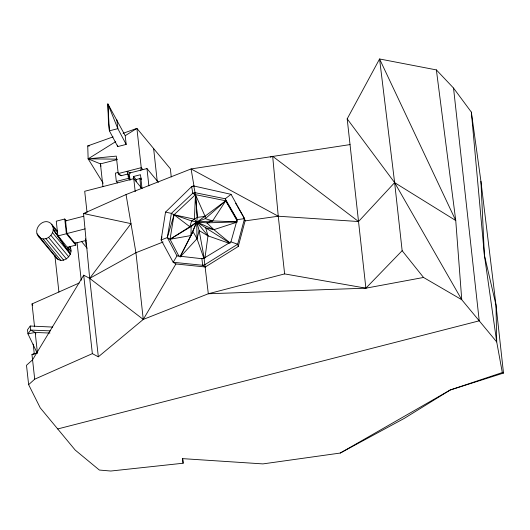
<?xml version="1.0" encoding="UTF-8"?>
<svg xmlns="http://www.w3.org/2000/svg" width="530" height="530" viewBox="0 0 530 530"><rect width="100%" height="100%" fill="white"/><g stroke="black" fill="none" stroke-linecap="round" stroke-linejoin="round"><path stroke-width="0.79" d="M180.432 256.096L190.979 235.545L191.125 226.522L225.76 200.777L225.223 198.77L194.927 192.648L192.787 193.198L171.382 213.378L167.321 237.553L176.967 255.864L201.923 258.719L204.07 258.17L230.928 241.865L237.168 219.665L225.223 198.77L231.067 194.344L244.529 218.632L245.092 220.884L238.235 246.483L205.355 266.974L175.907 263.98L173.191 262.277L161.133 239.997L165.526 212.106L191.661 186.606L193.788 185.984L231.067 194.344M229.218 243.316L207.985 235.85L194.391 219.195L195.464 194.656L193.788 185.984L191.661 186.606L192.787 193.198L195.464 194.656L225.76 200.777L237.168 219.665L244.529 218.632L237.665 206.793M203.811 258.097L197.001 238.712L196.743 221.997L197.292 217.366L195.696 196.02L195.464 194.656L192.794 193.271M204.964 257.964L207.985 235.85L205.719 227.873L196.743 221.997L191.628 220.957L174.045 214.763L171.382 213.378L165.526 212.106M140.788 170.74L141.245 167.672L136.906 128.386L123.079 133.315M236.923 221.885L212.596 220.924L205.289 218.665L205.11 216.412L195.464 194.656L174.045 214.763L170.037 239.255L178.908 256.103M38.365 236.327C45.368 244.337 57.816 232.074 51.615 224.25C44.619 216.24 32.164 228.503 38.365 236.327L56.134 257.772C62.825 265.55 75.147 254.181 69.702 246.324M180.24 256.957L197.001 238.712L199.148 230.583L196.743 221.997L205.289 218.665L225.76 200.777L237.341 221.215M161.961 236.877L161.133 239.997L167.321 237.553L174.045 214.763L194.391 219.195L197.292 217.366L205.11 216.412M244.529 218.632L237.665 244.231L238.235 246.483M167.321 237.553L170.037 239.255L189.833 226.727L191.628 220.957L194.391 219.195M225.76 200.777L212.596 220.924L196.743 221.997L190.979 235.545L170.037 239.255L191.125 226.522L189.833 226.727L174.045 214.763M190.979 235.545L196.743 221.997L206.813 222.852L236.923 221.944M180.048 256.845L192.946 231.524L197.001 238.712M204.07 258.17L208.31 293.766L365.885 288.174L347.19 118.859L379.573 58.969L436.375 69.907L453.534 88.066L471.342 112.121L480.929 181.333L495.987 305.002L503.5 373.074L450.222 390L340.24 453.051L262.926 463.902L182.671 458.642L183.122 463.227L110.783 471.031L99.362 470.05L75.2 450.069L40.234 407.855L28.633 384.661L26.5 365.296L32.568 359.824L83.7 275.183L89.683 278.356L143.266 319.431L208.31 293.766L284.63 273.904L365.885 288.174L423.536 277.462L461.749 299.722L496.716 341.936L502.308 372.563L503.5 373.074M176.967 255.864L173.191 262.277L202.645 265.272L204.792 264.722L237.665 244.231L230.928 241.865M28.633 384.661L34.708 379.182L92.359 353.642L98.335 356.816L143.266 319.431L175.907 263.98M52.675 327.076L30.25 326.029L27.507 329.793L27.951 333.834L37.107 352.953M243.906 218.718L245.092 220.884L278.263 216.227L358.532 221.527L394.631 182.631L379.573 58.969L455.747 220.526L461.749 299.722L394.631 182.631L347.19 118.859M365.885 288.174L402.151 250.703L394.631 182.631L455.747 220.526L436.375 69.907M189.833 226.727L196.113 222.428M115.725 141.616L88.139 158.848L103.211 183.241M125.226 135.68L107.848 103.853L108.438 122.099L109.405 130.831L117.746 146.578L126.186 144.412L125.226 135.68L136.906 128.386L170.355 168.765L171.256 176.954M340.24 453.051L404.291 418.382L450.222 390L502.308 372.563M350.032 144.591L191.078 168.938L126.041 194.556L83.541 213.53L89.683 278.356L98.335 356.816M34.556 326.778L32.032 303.915L79.195 283M163.094 241.998L135.938 252.711L89.683 278.356L130.989 223.633L83.541 213.53L85.986 213.252M270.353 157.138L272.672 156.297L358.532 221.527M117.216 159.576L100.435 163.883L88.139 158.848L87.735 145.929L113.089 136.879M212.596 220.924L206.813 222.852L213.908 229.656L230.239 243.084M32.522 359.559L31.966 354.504L37.173 352.801M229.404 242.8L205.719 227.873L213.908 229.656L236.97 222.169M118.163 172.416L115.407 173.124L116.322 181.445L117.547 182.916M158.384 182.346L146.969 168.566L129.221 173.118L130.035 180.306M117.203 159.152L88.139 158.848L116.289 156.118L118.216 173.582L119.118 174.668L121.184 175.715L127.929 173.986L129.863 178.782M135.203 191.674L133.527 176.503L140.49 174.715L142.027 188.634L133.765 178.683L84.707 191.27L87.033 212.384M116.322 181.445L128.406 178.345L129.625 179.816M133.527 176.503L136.051 179.551L141.47 178.16M66.323 220.911L64.753 219.009L56.266 221.189L57.889 235.929L70.311 254.135L67.323 247.318L53.219 229.682L57.816 235.234M83.694 216.233L65.554 220.891L66.952 233.538L75.015 243.263L86.052 240.435M66.952 233.538L85.085 228.881M57.889 235.929L66.382 233.75L75.816 245.145L67.323 247.318L70.98 251.134L67.714 247.192M31.966 354.504L37.378 353.119M57.71 428.955L479.233 320.829L453.534 88.066M49.919 333.059L35.179 332.449L27.951 333.834L30.694 330.071L30.25 326.029M87.735 145.929L89.384 145.995M50.35 330.879L30.694 330.071L35.179 332.449L35.881 333.92M196.743 221.997L213.908 229.656M130.592 173.071L127.061 171.309L127.929 173.986L128.406 178.345M284.63 273.904L278.263 216.227L191.078 168.938L194.06 186.408M207.985 235.85L199.148 230.583L204.189 258.004M205.355 266.974L202.645 265.272L201.923 258.719M121.184 175.715L118.216 173.582L141.245 167.672L142.809 169.567M140.284 178.272L141.338 179.544M81.401 241.329L87.092 248.192M51.615 224.25L57.366 231.186M52.152 225.621L53.199 226.886M54.762 228.781L55.809 230.04M52.894 226.754L57.492 232.306M69.258 246.51L70.656 248.199M52.549 232.69L70.311 254.135L53.219 229.682M50.966 235.406L68.734 256.851M48.667 237.5L66.436 258.951M45.924 238.725L63.686 260.177M43.069 238.937L60.831 260.389M37.087 233.823L40.227 237.606M40.446 238.102L58.207 259.554M402.151 250.703L423.536 277.462M235.645 203.315L236.857 205.401M126.186 144.412L117.845 128.664L107.848 103.853L109.405 130.831L117.845 128.664L116.878 119.932M55.173 255.897L56.134 257.772M32.032 303.915L32.754 305.373M100.965 166.234L100.435 163.883L102.946 186.666M126.041 194.556L135.938 252.711L143.266 319.431M153.627 148.572L157.264 181.518M182.585 458.324L183.122 463.227M146.969 168.566L148.877 185.844M139.847 178.438L140.9 188.004M136.051 179.551L136.296 181.73M117.587 145.121L117.746 146.578M85.383 238.811L86.085 245.151M83.7 275.183L92.359 353.642M77.049 242.482L81.229 280.277M75.545 242.687L75.816 245.145M64.753 219.009L66.382 233.75M54.948 256.089L58.923 292.083M35.179 332.449L37.398 352.549M33.204 344.122L34.284 353.908M32.568 359.824L34.708 379.182M272.672 156.297L278.263 216.227M471.342 112.121L484.387 255.102L496.716 341.936L495.987 305.002L484.387 255.102L480.929 181.333M195.464 194.656L197.292 217.366"/></g></svg>
